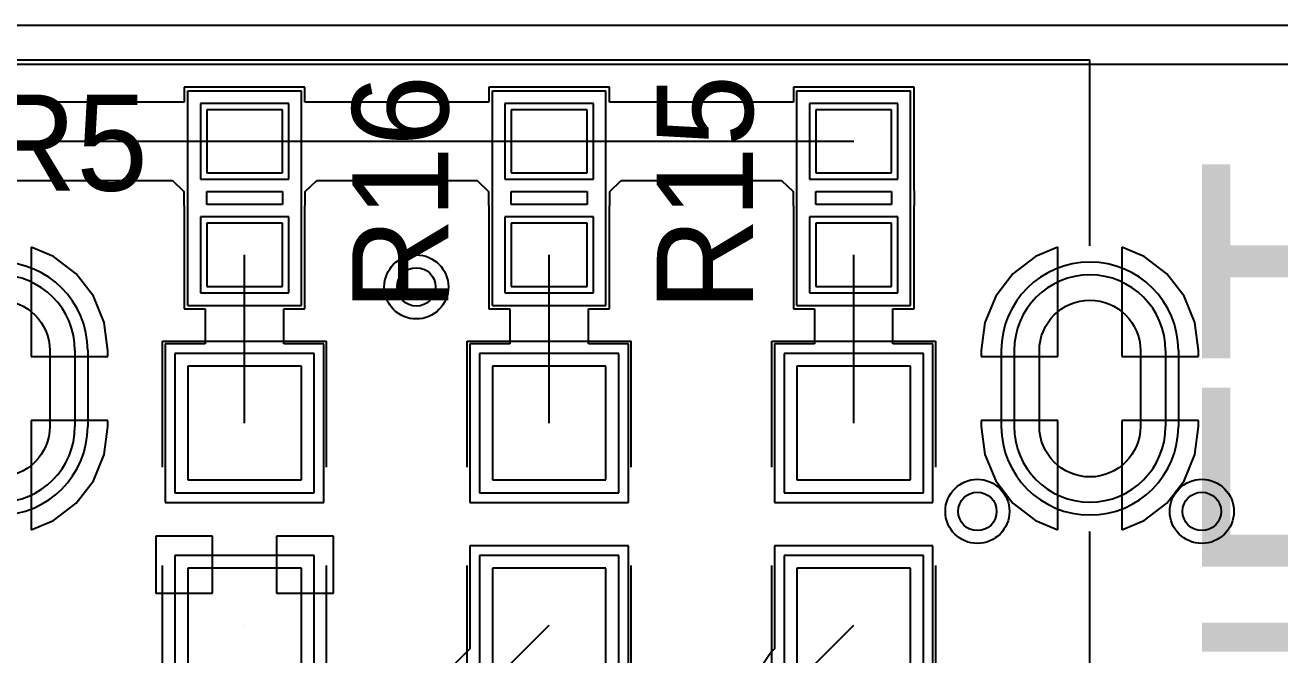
# Model space of a CAD drawing. Header units: millimetres. Extents: x 3.09 to 5.5, y 1.46 to 3.23.
# Drawn here: x 3.378 to 3.7693, y 3.0352 to 3.2317 of the extents above; entities that cross this region are included whole.
import ezdxf

# ---------------------------------------------------------------- set-up
doc = ezdxf.new("R2010")
doc.units = ezdxf.units.MM
doc.header["$MEASUREMENT"] = 0
for name, color, linetype in [('BottomLayer', 5, 'Continuous'), ('BottomOverlay', 54, 'Continuous'), ('BottomSolder', 6, 'Continuous'), ('KeepOutLayer', 6, 'Continuous'), ('Mechanical11', 56, 'Continuous'), ('MultiLayer', 9, 'Continuous'), ('PadHoleLayer', 156, 'Continuous'), ('TopLayer', 1, 'Continuous'), ('TopOverlay', 2, 'Continuous'), ('TopPaste', 8, 'Continuous'), ('TopSolder', 216, 'Continuous'), ('ViaHoleLayer', 16, 'Continuous')]:
    doc.layers.add(name, color=color, linetype=linetype)

# ---------------------------------------------------------------- blocks, each defined once
blk = doc.blocks.new('R0402_5')
at = {"layer": 'Mechanical11'}
for p, q in [((0.03346, 0.01772), (-0.03346, 0.01772)), ((-0.03346, -0.01772), (-0.03346, 0.01772)), ((0.03346, -0.01772), (0.03346, 0.01772)), ((0.03346, -0.01772), (-0.03346, -0.01772))]:
    blk.add_line(p, q, dxfattribs=at)
at = {"layer": 'TopLayer'}
for p, q in [((-0.00787, 0.01181), (-0.02756, 0.01181)), ((-0.02756, 0.01181), (-0.02756, -0.01181)), ((-0.00787, -0.01181), (-0.00787, 0.01181)), ((-0.002, -0.01181), (-0.002, 0.01181)), ((-0.002, 0.01181), (0.002, 0.01181)), ((0.002, 0.01181), (0.002, -0.01181)), ((0.02756, 0.01181), (0.00787, 0.01181)), ((0.00787, 0.01181), (0.00787, -0.01181)), ((0.02756, -0.01181), (0.02756, 0.01181)), ((-0.02756, -0.01181), (-0.00787, -0.01181)), ((0.002, -0.01181), (-0.002, -0.01181)), ((0.00787, -0.01181), (0.02756, -0.01181))]:
    blk.add_line(p, q, dxfattribs=at)
at = {"layer": 'TopOverlay'}
for p, q in [((0.03346, 0.01772), (-0.03346, 0.01772)), ((-0.03346, -0.01772), (-0.03346, 0.01772)), ((0.03346, -0.01772), (0.03346, 0.01772)), ((0.03346, -0.01772), (-0.03346, -0.01772))]:
    blk.add_line(p, q, dxfattribs=at)
at = {"layer": 'TopPaste'}
for p, q in [((-0.00787, 0.01181), (-0.02756, 0.01181)), ((-0.02756, 0.01181), (-0.02756, -0.01181)), ((-0.00787, -0.01181), (-0.00787, 0.01181)), ((0.02756, 0.01181), (0.00787, 0.01181)), ((0.00787, 0.01181), (0.00787, -0.01181)), ((0.02756, -0.01181), (0.02756, 0.01181)), ((-0.02756, -0.01181), (-0.00787, -0.01181)), ((0.00787, -0.01181), (0.02756, -0.01181))]:
    blk.add_line(p, q, dxfattribs=at)
at = {"layer": 'TopSolder'}
for p, q in [((-0.00591, 0.01378), (-0.02953, 0.01378)), ((-0.02953, 0.01378), (-0.02953, -0.01378)), ((-0.00591, -0.01378), (-0.00591, 0.01378)), ((0.02953, 0.01378), (0.00591, 0.01378)), ((0.00591, 0.01378), (0.00591, -0.01378)), ((0.02953, -0.01378), (0.02953, 0.01378)), ((-0.02953, -0.01378), (-0.00591, -0.01378)), ((0.00591, -0.01378), (0.02953, -0.01378))]:
    blk.add_line(p, q, dxfattribs=at)
blk = doc.blocks.new('LED0603_9')
at = {"layer": 'PadHoleLayer'}
for points in [[(-0.0315, 0), (-0.0315, 0), (-0.0315, 0), (-0.0315, 0)], [(0.0315, 0), (0.0315, 0), (0.0315, 0), (0.0315, 0)]]:
    blk.add_lwpolyline(points, close=True, dxfattribs=at)
at = {"layer": 'TopLayer'}
for p, q in [((-0.04921, 0.01772), (-0.04921, -0.01772)), ((-0.01378, 0.01772), (-0.04921, 0.01772)), ((-0.01378, -0.01772), (-0.01378, 0.01772)), ((0.01378, 0.01772), (0.01378, -0.01772)), ((0.04921, 0.01772), (0.01378, 0.01772)), ((0.04921, -0.01772), (0.04921, 0.01772)), ((-0.04921, -0.01772), (-0.01378, -0.01772)), ((0.01378, -0.01772), (0.04921, -0.01772))]:
    blk.add_line(p, q, dxfattribs=at)
at = {"layer": 'TopOverlay'}
for p, q in [((-0.01772, 0.02559), (-0.05709, 0.02559)), ((-0.05709, -0.02559), (-0.05709, 0.02559)), ((0.04994, 0.02559), (0.01294, 0.02559)), ((0.05071, 0.02559), (0.04994, 0.02559)), ((0.05906, 0.01725), (0.05071, 0.02559)), ((0.05906, -0.01725), (0.05906, 0.01725)), ((0.0634, 0.01853), (0.0634, -0.01847)), ((0.0744, 0.01853), (0.0634, 0.01853)), ((0.0744, -0.01847), (0.0744, 0.01853)), ((0.05071, -0.02559), (0.05906, -0.01725)), ((0.0634, -0.01847), (0.0744, -0.01847)), ((-0.01772, -0.02559), (-0.05709, -0.02559)), ((0.04994, -0.02559), (0.01294, -0.02559)), ((0.05071, -0.02559), (0.04994, -0.02559))]:
    blk.add_line(p, q, dxfattribs=at)
at = {"layer": 'TopPaste'}
for p, q in [((-0.04921, 0.01772), (-0.04921, -0.01772)), ((-0.01378, 0.01772), (-0.04921, 0.01772)), ((-0.01378, -0.01772), (-0.01378, 0.01772)), ((0.01378, 0.01772), (0.01378, -0.01772)), ((0.04921, 0.01772), (0.01378, 0.01772)), ((0.04921, -0.01772), (0.04921, 0.01772)), ((-0.04921, -0.01772), (-0.01378, -0.01772)), ((0.01378, -0.01772), (0.04921, -0.01772))]:
    blk.add_line(p, q, dxfattribs=at)
at = {"layer": 'TopSolder'}
for p, q in [((-0.05321, 0.02172), (-0.05321, -0.02172)), ((-0.00978, 0.02172), (-0.05321, 0.02172)), ((-0.00978, -0.02172), (-0.00978, 0.02172)), ((0.00978, 0.02172), (0.00978, -0.02172)), ((0.05321, 0.02172), (0.00978, 0.02172)), ((0.05321, -0.02172), (0.05321, 0.02172)), ((-0.05321, -0.02172), (-0.00978, -0.02172)), ((0.00978, -0.02172), (0.05321, -0.02172))]:
    blk.add_line(p, q, dxfattribs=at)
blk = doc.blocks.new('USB_TYPE_C_16_B_16')
at = {"layer": 'BottomLayer'}
for p, q in [((-0.14646, 0.11513), (-0.14646, 0.0915)), ((0.14646, 0.11513), (0.14646, 0.0915)), ((0.1937, 0.11513), (0.1937, 0.0915))]:
    blk.add_line(p, q, dxfattribs=at)
for centre, start, end in [((-0.17008, 0.11513), 0, 180), ((0.17008, 0.11513), 0, 180), ((-0.17008, 0.0915), 180, 0), ((0.17008, 0.0915), 180, 0)]:
    blk.add_arc(centre, 0.02362, start, end, dxfattribs=at)
at = {"layer": 'BottomOverlay'}
for p, q in [((-0.17008, 0.20578), (0.17008, 0.20578)), ((0.17008, 0.14785), (0.17008, 0.20578)), ((0.17008, -0.01278), (0.17008, 0.05878))]:
    blk.add_line(p, q, dxfattribs=at)
at = {"layer": 'BottomSolder'}
for p, q in [((-0.14246, 0.11513), (-0.14246, 0.0915)), ((0.14246, 0.11513), (0.14246, 0.0915)), ((0.1977, 0.11513), (0.1977, 0.0915))]:
    blk.add_line(p, q, dxfattribs=at)
for centre, start, end in [((-0.17008, 0.11513), 0, 180), ((0.17008, 0.11513), 0, 180), ((-0.17008, 0.0915), 180, 0), ((0.17008, 0.0915), 180, 0)]:
    blk.add_arc(centre, 0.02762, start, end, dxfattribs=at)
at = {"layer": 'MultiLayer'}
for p, q in [((-0.14646, 0.11513), (-0.14646, 0.0915)), ((0.14646, 0.11513), (0.14646, 0.0915)), ((0.1937, 0.11513), (0.1937, 0.0915))]:
    blk.add_line(p, q, dxfattribs=at)
for centre, start, end in [((-0.17008, 0.11513), 0, 180), ((0.17008, 0.11513), 0, 180), ((-0.17008, 0.0915), 180, 0), ((0.17008, 0.0915), 180, 0)]:
    blk.add_arc(centre, 0.02362, start, end, dxfattribs=at)
at = {"layer": 'PadHoleLayer'}
for points in [[(-0.15433, 0.11513), (-0.15433, 0.09151, -1), (-0.18583, 0.09151), (-0.18583, 0.11513, -1)], [(0.18583, 0.11512), (0.18583, 0.0915, -1), (0.15433, 0.0915), (0.15433, 0.11512, -1)]]:
    blk.add_lwpolyline(points, format="xyb", close=True, dxfattribs=at)
at = {"layer": 'TopLayer'}
for p, q in [((-0.14646, 0.11513), (-0.14646, 0.0915)), ((0.14646, 0.11513), (0.14646, 0.0915)), ((0.1937, 0.11513), (0.1937, 0.0915))]:
    blk.add_line(p, q, dxfattribs=at)
for centre, start, end in [((-0.17008, 0.11513), 0, 180), ((0.17008, 0.11513), 0, 180), ((-0.17008, 0.0915), 180, 0), ((0.17008, 0.0915), 180, 0)]:
    blk.add_arc(centre, 0.02362, start, end, dxfattribs=at)
at = {"layer": 'TopSolder'}
for p, q in [((-0.14246, 0.11513), (-0.14246, 0.0915)), ((0.14246, 0.11513), (0.14246, 0.0915)), ((0.1977, 0.11513), (0.1977, 0.0915))]:
    blk.add_line(p, q, dxfattribs=at)
for centre, start, end in [((-0.17008, 0.11513), 0, 180), ((0.17008, 0.11513), 0, 180), ((-0.17008, 0.0915), 180, 0), ((0.17008, 0.0915), 180, 0)]:
    blk.add_arc(centre, 0.02762, start, end, dxfattribs=at)
blk = doc.blocks.new('R0402_41')
at = {"layer": 'Mechanical11'}
for p, q in [((0.03346, 0.01772), (-0.03346, 0.01772)), ((-0.03346, -0.01772), (-0.03346, 0.01772)), ((0.03346, -0.01772), (0.03346, 0.01772)), ((0.03346, -0.01772), (-0.03346, -0.01772))]:
    blk.add_line(p, q, dxfattribs=at)
at = {"layer": 'TopLayer'}
for p, q in [((-0.00787, 0.01181), (-0.02756, 0.01181)), ((-0.02756, 0.01181), (-0.02756, -0.01181)), ((-0.00787, -0.01181), (-0.00787, 0.01181)), ((-0.002, -0.01181), (-0.002, 0.01181)), ((-0.002, 0.01181), (0.002, 0.01181)), ((0.002, 0.01181), (0.002, -0.01181)), ((0.02756, 0.01181), (0.00787, 0.01181)), ((0.00787, 0.01181), (0.00787, -0.01181)), ((0.02756, -0.01181), (0.02756, 0.01181)), ((-0.02756, -0.01181), (-0.00787, -0.01181)), ((0.002, -0.01181), (-0.002, -0.01181)), ((0.00787, -0.01181), (0.02756, -0.01181))]:
    blk.add_line(p, q, dxfattribs=at)
at = {"layer": 'TopOverlay'}
for p, q in [((0.03346, 0.01772), (-0.03346, 0.01772)), ((-0.03346, -0.01772), (-0.03346, 0.01772)), ((0.03346, -0.01772), (0.03346, 0.01772)), ((0.03346, -0.01772), (-0.03346, -0.01772))]:
    blk.add_line(p, q, dxfattribs=at)
at = {"layer": 'TopPaste'}
for p, q in [((-0.00787, 0.01181), (-0.02756, 0.01181)), ((-0.02756, 0.01181), (-0.02756, -0.01181)), ((-0.00787, -0.01181), (-0.00787, 0.01181)), ((0.02756, 0.01181), (0.00787, 0.01181)), ((0.00787, 0.01181), (0.00787, -0.01181)), ((0.02756, -0.01181), (0.02756, 0.01181)), ((-0.02756, -0.01181), (-0.00787, -0.01181)), ((0.00787, -0.01181), (0.02756, -0.01181))]:
    blk.add_line(p, q, dxfattribs=at)
at = {"layer": 'TopSolder'}
for p, q in [((-0.00591, 0.01378), (-0.02953, 0.01378)), ((-0.02953, 0.01378), (-0.02953, -0.01378)), ((-0.00591, -0.01378), (-0.00591, 0.01378)), ((0.02953, 0.01378), (0.00591, 0.01378)), ((0.00591, 0.01378), (0.00591, -0.01378)), ((0.02953, -0.01378), (0.02953, 0.01378)), ((-0.02953, -0.01378), (-0.00591, -0.01378)), ((0.00591, -0.01378), (0.02953, -0.01378))]:
    blk.add_line(p, q, dxfattribs=at)
blk = doc.blocks.new('R0402_42')
at = {"layer": 'Mechanical11'}
for p, q in [((0.03346, 0.01772), (-0.03346, 0.01772)), ((-0.03346, -0.01772), (-0.03346, 0.01772)), ((0.03346, -0.01772), (0.03346, 0.01772)), ((0.03346, -0.01772), (-0.03346, -0.01772))]:
    blk.add_line(p, q, dxfattribs=at)
at = {"layer": 'TopLayer'}
for p, q in [((-0.00787, 0.01181), (-0.02756, 0.01181)), ((-0.02756, 0.01181), (-0.02756, -0.01181)), ((-0.00787, -0.01181), (-0.00787, 0.01181)), ((-0.002, -0.01181), (-0.002, 0.01181)), ((-0.002, 0.01181), (0.002, 0.01181)), ((0.002, 0.01181), (0.002, -0.01181)), ((0.02756, 0.01181), (0.00787, 0.01181)), ((0.00787, 0.01181), (0.00787, -0.01181)), ((0.02756, -0.01181), (0.02756, 0.01181)), ((-0.02756, -0.01181), (-0.00787, -0.01181)), ((0.002, -0.01181), (-0.002, -0.01181)), ((0.00787, -0.01181), (0.02756, -0.01181))]:
    blk.add_line(p, q, dxfattribs=at)
at = {"layer": 'TopOverlay'}
for p, q in [((0.03346, 0.01772), (-0.03346, 0.01772)), ((-0.03346, -0.01772), (-0.03346, 0.01772)), ((0.03346, -0.01772), (0.03346, 0.01772)), ((0.03346, -0.01772), (-0.03346, -0.01772))]:
    blk.add_line(p, q, dxfattribs=at)
at = {"layer": 'TopPaste'}
for p, q in [((-0.00787, 0.01181), (-0.02756, 0.01181)), ((-0.02756, 0.01181), (-0.02756, -0.01181)), ((-0.00787, -0.01181), (-0.00787, 0.01181)), ((0.02756, 0.01181), (0.00787, 0.01181)), ((0.00787, 0.01181), (0.00787, -0.01181)), ((0.02756, -0.01181), (0.02756, 0.01181)), ((-0.02756, -0.01181), (-0.00787, -0.01181)), ((0.00787, -0.01181), (0.02756, -0.01181))]:
    blk.add_line(p, q, dxfattribs=at)
at = {"layer": 'TopSolder'}
for p, q in [((-0.00591, 0.01378), (-0.02953, 0.01378)), ((-0.02953, 0.01378), (-0.02953, -0.01378)), ((-0.00591, -0.01378), (-0.00591, 0.01378)), ((0.02953, 0.01378), (0.00591, 0.01378)), ((0.00591, 0.01378), (0.00591, -0.01378)), ((0.02953, -0.01378), (0.02953, 0.01378)), ((-0.02953, -0.01378), (-0.00591, -0.01378)), ((0.00591, -0.01378), (0.02953, -0.01378))]:
    blk.add_line(p, q, dxfattribs=at)
blk = doc.blocks.new('LED0603_62')
at = {"layer": 'PadHoleLayer'}
for points in [[(-0.0315, 0), (-0.0315, 0), (-0.0315, 0), (-0.0315, 0)], [(0.0315, 0), (0.0315, 0), (0.0315, 0), (0.0315, 0)]]:
    blk.add_lwpolyline(points, close=True, dxfattribs=at)
at = {"layer": 'TopLayer'}
for p, q in [((-0.04921, 0.01772), (-0.04921, -0.01772)), ((-0.01378, 0.01772), (-0.04921, 0.01772)), ((-0.01378, -0.01772), (-0.01378, 0.01772)), ((0.01378, 0.01772), (0.01378, -0.01772)), ((0.04921, 0.01772), (0.01378, 0.01772)), ((0.04921, -0.01772), (0.04921, 0.01772)), ((-0.04921, -0.01772), (-0.01378, -0.01772)), ((0.01378, -0.01772), (0.04921, -0.01772))]:
    blk.add_line(p, q, dxfattribs=at)
at = {"layer": 'TopOverlay'}
for p, q in [((-0.01772, 0.02559), (-0.05709, 0.02559)), ((-0.05709, -0.02559), (-0.05709, 0.02559)), ((0.04994, 0.02559), (0.01294, 0.02559)), ((0.05071, 0.02559), (0.04994, 0.02559)), ((0.05906, 0.01725), (0.05071, 0.02559)), ((0.05906, -0.01725), (0.05906, 0.01725)), ((0.0634, 0.01851), (0.0634, -0.01849)), ((0.0744, 0.01851), (0.0634, 0.01851)), ((0.0744, -0.01849), (0.0744, 0.01851)), ((0.05071, -0.02559), (0.05906, -0.01725)), ((0.0634, -0.01849), (0.0744, -0.01849)), ((-0.01772, -0.02559), (-0.05709, -0.02559)), ((0.04994, -0.02559), (0.01294, -0.02559)), ((0.05071, -0.02559), (0.04994, -0.02559))]:
    blk.add_line(p, q, dxfattribs=at)
at = {"layer": 'TopPaste'}
for p, q in [((-0.04921, 0.01772), (-0.04921, -0.01772)), ((-0.01378, 0.01772), (-0.04921, 0.01772)), ((-0.01378, -0.01772), (-0.01378, 0.01772)), ((0.01378, 0.01772), (0.01378, -0.01772)), ((0.04921, 0.01772), (0.01378, 0.01772)), ((0.04921, -0.01772), (0.04921, 0.01772)), ((-0.04921, -0.01772), (-0.01378, -0.01772)), ((0.01378, -0.01772), (0.04921, -0.01772))]:
    blk.add_line(p, q, dxfattribs=at)
at = {"layer": 'TopSolder'}
for p, q in [((-0.05321, 0.02172), (-0.05321, -0.02172)), ((-0.00978, 0.02172), (-0.05321, 0.02172)), ((-0.00978, -0.02172), (-0.00978, 0.02172)), ((0.00978, 0.02172), (0.00978, -0.02172)), ((0.05321, 0.02172), (0.00978, 0.02172)), ((0.05321, -0.02172), (0.05321, 0.02172)), ((-0.05321, -0.02172), (-0.00978, -0.02172)), ((0.00978, -0.02172), (0.05321, -0.02172))]:
    blk.add_line(p, q, dxfattribs=at)
blk = doc.blocks.new('LED0603_63')
at = {"layer": 'PadHoleLayer'}
for points in [[(-0.0315, 0), (-0.0315, 0), (-0.0315, 0), (-0.0315, 0)], [(0.0315, 0), (0.0315, 0), (0.0315, 0), (0.0315, 0)]]:
    blk.add_lwpolyline(points, close=True, dxfattribs=at)
at = {"layer": 'TopLayer'}
for p, q in [((-0.04921, 0.01772), (-0.04921, -0.01772)), ((-0.01378, 0.01772), (-0.04921, 0.01772)), ((-0.01378, -0.01772), (-0.01378, 0.01772)), ((0.01378, 0.01772), (0.01378, -0.01772)), ((0.04921, 0.01772), (0.01378, 0.01772)), ((0.04921, -0.01772), (0.04921, 0.01772)), ((-0.04921, -0.01772), (-0.01378, -0.01772)), ((0.01378, -0.01772), (0.04921, -0.01772))]:
    blk.add_line(p, q, dxfattribs=at)
at = {"layer": 'TopOverlay'}
for p, q in [((-0.01772, 0.02559), (-0.05709, 0.02559)), ((-0.05709, -0.02559), (-0.05709, 0.02559)), ((0.04994, 0.02559), (0.01294, 0.02559)), ((0.05071, 0.02559), (0.04994, 0.02559)), ((0.05906, 0.01725), (0.05071, 0.02559)), ((0.05906, -0.01725), (0.05906, 0.01725)), ((0.0634, 0.01852), (0.0634, -0.01848)), ((0.0744, 0.01852), (0.0634, 0.01852)), ((0.0744, -0.01848), (0.0744, 0.01852)), ((0.05071, -0.02559), (0.05906, -0.01725)), ((0.0634, -0.01848), (0.0744, -0.01848)), ((-0.01772, -0.02559), (-0.05709, -0.02559)), ((0.04994, -0.02559), (0.01294, -0.02559)), ((0.05071, -0.02559), (0.04994, -0.02559))]:
    blk.add_line(p, q, dxfattribs=at)
at = {"layer": 'TopPaste'}
for p, q in [((-0.04921, 0.01772), (-0.04921, -0.01772)), ((-0.01378, 0.01772), (-0.04921, 0.01772)), ((-0.01378, -0.01772), (-0.01378, 0.01772)), ((0.01378, 0.01772), (0.01378, -0.01772)), ((0.04921, 0.01772), (0.01378, 0.01772)), ((0.04921, -0.01772), (0.04921, 0.01772)), ((-0.04921, -0.01772), (-0.01378, -0.01772)), ((0.01378, -0.01772), (0.04921, -0.01772))]:
    blk.add_line(p, q, dxfattribs=at)
at = {"layer": 'TopSolder'}
for p, q in [((-0.05321, 0.02172), (-0.05321, -0.02172)), ((-0.00978, 0.02172), (-0.05321, 0.02172)), ((-0.00978, -0.02172), (-0.00978, 0.02172)), ((0.00978, 0.02172), (0.00978, -0.02172)), ((0.05321, 0.02172), (0.00978, 0.02172)), ((0.05321, -0.02172), (0.05321, 0.02172)), ((-0.05321, -0.02172), (-0.00978, -0.02172)), ((0.00978, -0.02172), (0.05321, -0.02172))]:
    blk.add_line(p, q, dxfattribs=at)

msp = doc.modelspace()

# ---------------------------------------------------------------- linework, layer by layer
at = {"layer": 'BottomLayer'}
for p, q in [((3.10373, 3.21942), (5.04776, 3.21942)), ((3.38688, 3.15949), (3.37992, 3.16237)), ((3.37992, 3.16237), (3.37992, 3.12831)), ((3.70008, 3.16238), (3.69312, 3.1595)), ((3.70008, 3.12832), (3.70008, 3.16238)), ((3.72703, 3.1595), (3.72008, 3.16238)), ((3.72008, 3.16238), (3.72008, 3.12832)), ((3.3939, 3.1541), (3.38688, 3.15949)), ((3.69312, 3.1595), (3.6861, 3.15411)), ((3.73406, 3.15411), (3.72703, 3.1595)), ((3.39929, 3.14708), (3.3939, 3.1541)), ((3.6861, 3.15411), (3.68071, 3.14708)), ((3.73945, 3.14708), (3.73406, 3.15411)), ((3.40268, 3.1389), (3.39929, 3.14708)), ((3.68071, 3.14708), (3.67732, 3.13891)), ((3.74283, 3.13891), (3.73945, 3.14708)), ((3.40383, 3.13012), (3.40268, 3.1389)), ((3.67732, 3.13891), (3.67617, 3.13013)), ((3.74399, 3.13013), (3.74283, 3.13891)), ((3.37992, 3.12831), (3.40383, 3.12831)), ((3.40383, 3.12831), (3.40383, 3.13012)), ((3.67617, 3.13013), (3.67617, 3.12832)), ((3.67617, 3.12832), (3.70008, 3.12832)), ((3.72008, 3.12832), (3.74399, 3.12832)), ((3.74399, 3.12832), (3.74399, 3.13013)), ((3.40383, 3.10831), (3.37992, 3.10831)), ((3.37992, 3.10831), (3.37992, 3.07425)), ((3.40383, 3.1065), (3.40383, 3.10831)), ((3.70008, 3.10832), (3.67617, 3.10832)), ((3.67617, 3.10832), (3.67617, 3.10651)), ((3.70008, 3.07426), (3.70008, 3.10832)), ((3.74399, 3.10832), (3.72008, 3.10832)), ((3.72008, 3.10832), (3.72008, 3.07426)), ((3.74399, 3.10651), (3.74399, 3.10832)), ((3.40268, 3.09772), (3.40383, 3.1065)), ((3.67617, 3.10651), (3.67732, 3.09773)), ((3.74283, 3.09773), (3.74399, 3.10651)), ((3.39929, 3.08955), (3.40268, 3.09772)), ((3.67732, 3.09773), (3.68071, 3.08955)), ((3.73945, 3.08955), (3.74283, 3.09773)), ((3.3939, 3.08252), (3.39929, 3.08955)), ((3.68071, 3.08955), (3.6861, 3.08253)), ((3.73406, 3.08253), (3.73945, 3.08955)), ((3.38688, 3.07713), (3.3939, 3.08252)), ((3.6861, 3.08253), (3.69312, 3.07714)), ((3.72703, 3.07714), (3.73406, 3.08253)), ((3.37992, 3.07425), (3.38688, 3.07713)), ((3.69312, 3.07714), (3.70008, 3.07426)), ((3.72008, 3.07426), (3.72703, 3.07714))]:
    msp.add_line(p, q, dxfattribs=at)
for centre in [(3.5, 3.15), (3.675, 3.08), (3.745, 3.08)]:
    msp.add_circle(centre, 0.01, dxfattribs=at)
at = {"layer": 'KeepOutLayer'}
msp.add_line((3.0915, 3.23165), (5.06, 3.23165), dxfattribs=at)
at = {"layer": 'MultiLayer'}
for centre in [(3.5, 3.15), (3.675, 3.08), (3.745, 3.08)]:
    msp.add_circle(centre, 0.01, dxfattribs=at)
at = {"layer": 'TopLayer'}
for p, q in [((3.10373, 3.21942), (5.04776, 3.21942)), ((3.46525, 3.21228), (3.42763, 3.21228)), ((3.42763, 3.21228), (3.42763, 3.20767)), ((3.46525, 3.20767), (3.46525, 3.21228)), ((3.56025, 3.21228), (3.52263, 3.21228)), ((3.52263, 3.21228), (3.52263, 3.20767)), ((3.56025, 3.20767), (3.56025, 3.21228)), ((3.65525, 3.21228), (3.61763, 3.21228)), ((3.61763, 3.21228), (3.61763, 3.20767)), ((3.65525, 3.18041), (3.65525, 3.21228)), ((3.42763, 3.20767), (3.36069, 3.20767)), ((3.52263, 3.20767), (3.46525, 3.20767)), ((3.61763, 3.20767), (3.56025, 3.20767)), ((3.36069, 3.19543), (3.44644, 3.19543)), ((3.44644, 3.19543), (3.54144, 3.19543)), ((3.54144, 3.19543), (3.63644, 3.19543)), ((3.36576, 3.1832), (3.42394, 3.1832)), ((3.42394, 3.1832), (3.42749, 3.17972)), ((3.46538, 3.17972), (3.46894, 3.1832)), ((3.46894, 3.1832), (3.51894, 3.1832)), ((3.51894, 3.1832), (3.52249, 3.17972)), ((3.56038, 3.17972), (3.56394, 3.1832)), ((3.56394, 3.1832), (3.61394, 3.1832)), ((3.61394, 3.1832), (3.61749, 3.17972)), ((3.42749, 3.17972), (3.42749, 3.17572)), ((3.46538, 3.17572), (3.46538, 3.17972)), ((3.52249, 3.17972), (3.52249, 3.17572)), ((3.56038, 3.17572), (3.56038, 3.17972)), ((3.61749, 3.17972), (3.61749, 3.17572)), ((3.65538, 3.17972), (3.65525, 3.18041)), ((3.65538, 3.17572), (3.65538, 3.17972)), ((3.42749, 3.17572), (3.42763, 3.17503)), ((3.42763, 3.17503), (3.42763, 3.14316)), ((3.46525, 3.17503), (3.46538, 3.17572)), ((3.46525, 3.14316), (3.46525, 3.17503)), ((3.52249, 3.17572), (3.52263, 3.17503)), ((3.52263, 3.17503), (3.52263, 3.14316)), ((3.56025, 3.17503), (3.56038, 3.17572)), ((3.56025, 3.14316), (3.56025, 3.17503)), ((3.61749, 3.17572), (3.61763, 3.17503)), ((3.61763, 3.17503), (3.61763, 3.14316)), ((3.65525, 3.17503), (3.65538, 3.17572)), ((3.65525, 3.14316), (3.65525, 3.17503)), ((3.38688, 3.15949), (3.37992, 3.16237)), ((3.37992, 3.16237), (3.37992, 3.12831)), ((3.70008, 3.16238), (3.69312, 3.1595)), ((3.70008, 3.12832), (3.70008, 3.16238)), ((3.72703, 3.1595), (3.72008, 3.16238)), ((3.72008, 3.16238), (3.72008, 3.12832)), ((3.3939, 3.1541), (3.38688, 3.15949)), ((3.44644, 3.10754), (3.44644, 3.16)), ((3.54144, 3.10754), (3.54144, 3.16)), ((3.63644, 3.10754), (3.63644, 3.16)), ((3.69312, 3.1595), (3.6861, 3.15411)), ((3.73406, 3.15411), (3.72703, 3.1595)), ((3.39929, 3.14708), (3.3939, 3.1541)), ((3.6861, 3.15411), (3.68071, 3.14708)), ((3.73945, 3.14708), (3.73406, 3.15411)), ((3.40268, 3.1389), (3.39929, 3.14708)), ((3.68071, 3.14708), (3.67732, 3.13891)), ((3.74283, 3.13891), (3.73945, 3.14708)), ((3.42763, 3.14316), (3.4342, 3.14316)), ((3.4342, 3.14316), (3.4342, 3.13225)), ((3.45867, 3.13225), (3.45867, 3.14316)), ((3.45867, 3.14316), (3.46525, 3.14316)), ((3.52263, 3.14316), (3.5292, 3.14316)), ((3.5292, 3.14316), (3.5292, 3.13225)), ((3.55367, 3.13225), (3.55367, 3.14316)), ((3.55367, 3.14316), (3.56025, 3.14316)), ((3.61763, 3.14316), (3.6242, 3.14316)), ((3.6242, 3.14316), (3.6242, 3.13225)), ((3.64867, 3.13225), (3.64867, 3.14316)), ((3.64867, 3.14316), (3.65525, 3.14316)), ((3.40383, 3.13012), (3.40268, 3.1389)), ((3.67732, 3.13891), (3.67617, 3.13013)), ((3.74399, 3.13013), (3.74283, 3.13891)), ((3.4342, 3.13225), (3.42172, 3.13225)), ((3.42172, 3.13225), (3.42172, 3.08282)), ((3.47115, 3.13225), (3.45867, 3.13225)), ((3.47115, 3.08282), (3.47115, 3.13225)), ((3.5292, 3.13225), (3.51672, 3.13225)), ((3.51672, 3.13225), (3.51672, 3.08282)), ((3.56615, 3.13225), (3.55367, 3.13225)), ((3.56615, 3.08282), (3.56615, 3.13225)), ((3.6242, 3.13225), (3.61172, 3.13225)), ((3.61172, 3.13225), (3.61172, 3.08282)), ((3.66115, 3.13225), (3.64867, 3.13225)), ((3.66115, 3.08282), (3.66115, 3.13225)), ((3.37992, 3.12831), (3.40383, 3.12831)), ((3.40383, 3.12831), (3.40383, 3.13012)), ((3.67617, 3.13013), (3.67617, 3.12832)), ((3.67617, 3.12832), (3.70008, 3.12832)), ((3.72008, 3.12832), (3.74399, 3.12832)), ((3.74399, 3.12832), (3.74399, 3.13013)), ((3.40383, 3.10831), (3.37992, 3.10831)), ((3.37992, 3.10831), (3.37992, 3.07425)), ((3.40383, 3.1065), (3.40383, 3.10831)), ((3.70008, 3.10832), (3.67617, 3.10832)), ((3.67617, 3.10832), (3.67617, 3.10651)), ((3.70008, 3.07426), (3.70008, 3.10832)), ((3.74399, 3.10832), (3.72008, 3.10832)), ((3.72008, 3.10832), (3.72008, 3.07426)), ((3.74399, 3.10651), (3.74399, 3.10832)), ((3.40268, 3.09772), (3.40383, 3.1065)), ((3.67617, 3.10651), (3.67732, 3.09773)), ((3.74283, 3.09773), (3.74399, 3.10651)), ((3.39929, 3.08955), (3.40268, 3.09772)), ((3.67732, 3.09773), (3.68071, 3.08955)), ((3.73945, 3.08955), (3.74283, 3.09773)), ((3.3939, 3.08252), (3.39929, 3.08955)), ((3.68071, 3.08955), (3.6861, 3.08253)), ((3.73406, 3.08253), (3.73945, 3.08955)), ((3.38688, 3.07713), (3.3939, 3.08252)), ((3.42172, 3.08282), (3.47115, 3.08282)), ((3.51672, 3.08282), (3.56615, 3.08282)), ((3.61172, 3.08282), (3.66115, 3.08282)), ((3.6861, 3.08253), (3.69312, 3.07714)), ((3.72703, 3.07714), (3.73406, 3.08253)), ((3.37992, 3.07425), (3.38688, 3.07713)), ((3.69312, 3.07714), (3.70008, 3.07426)), ((3.72008, 3.07426), (3.72703, 3.07714)), ((3.43644, 3.07226), (3.41872, 3.07226)), ((3.41872, 3.07226), (3.41872, 3.05454)), ((3.43644, 3.05454), (3.43644, 3.07226)), ((3.47415, 3.07226), (3.45644, 3.07226)), ((3.45644, 3.07226), (3.45644, 3.05454)), ((3.47415, 3.05454), (3.47415, 3.07226)), ((3.56615, 3.06926), (3.51672, 3.06926)), ((3.51672, 3.06926), (3.51672, 3.03713)), ((3.56615, 3.01983), (3.56615, 3.06926)), ((3.66115, 3.06926), (3.61172, 3.06926)), ((3.61172, 3.06926), (3.61172, 3.03713)), ((3.66115, 3.01983), (3.66115, 3.06926)), ((3.41872, 3.05454), (3.43644, 3.05454)), ((3.45644, 3.05454), (3.47415, 3.05454)), ((3.47, 2.97311), (3.54144, 3.04454)), ((3.61919, 3.0273), (3.63644, 3.04454)), ((3.51672, 3.03713), (3.46135, 2.98176)), ((3.61172, 3.03713), (3.61054, 3.03595)), ((3.61054, 3.03595), (3.60789, 3.03198))]:
    msp.add_line(p, q, dxfattribs=at)
for centre in [(3.5, 3.15), (3.675, 3.08), (3.745, 3.08)]:
    msp.add_circle(centre, 0.01, dxfattribs=at)
at = {"layer": 'ViaHoleLayer'}
for centre in [(3.5, 3.15), (3.675, 3.08), (3.745, 3.08)]:
    msp.add_circle(centre, 0.006, dxfattribs=at)

# ---------------------------------------------------------------- block references
msp.add_blockref('USB_TYPE_C_16_B_16', (3.54, 3.015))
at = {"rotation": 270}
for name, p in [('R0402_5', (3.44644, 3.17772)), ('R0402_41', (3.54144, 3.17772)), ('R0402_42', (3.63644, 3.17772)), ('LED0603_9', (3.44644, 3.07604)), ('LED0603_63', (3.54144, 3.07604)), ('LED0603_62', (3.63644, 3.07604))]:
    msp.add_blockref(name, p, dxfattribs=at)

# ---------------------------------------------------------------- texts
at = {"layer": 'TopOverlay'}
for s, height, p in [('R16', 0.03, (3.51, 3.14251)), ('R15', 0.03, (3.605, 3.14251)), ('NET', 0.08, (3.825, 2.97675))]:
    msp.add_text(s, height=height, rotation=90, dxfattribs=at).set_placement(p)
msp.add_text('R5', height=0.03, dxfattribs=at).set_placement((3.36501, 3.18))

doc.saveas('drawing.dxf')
